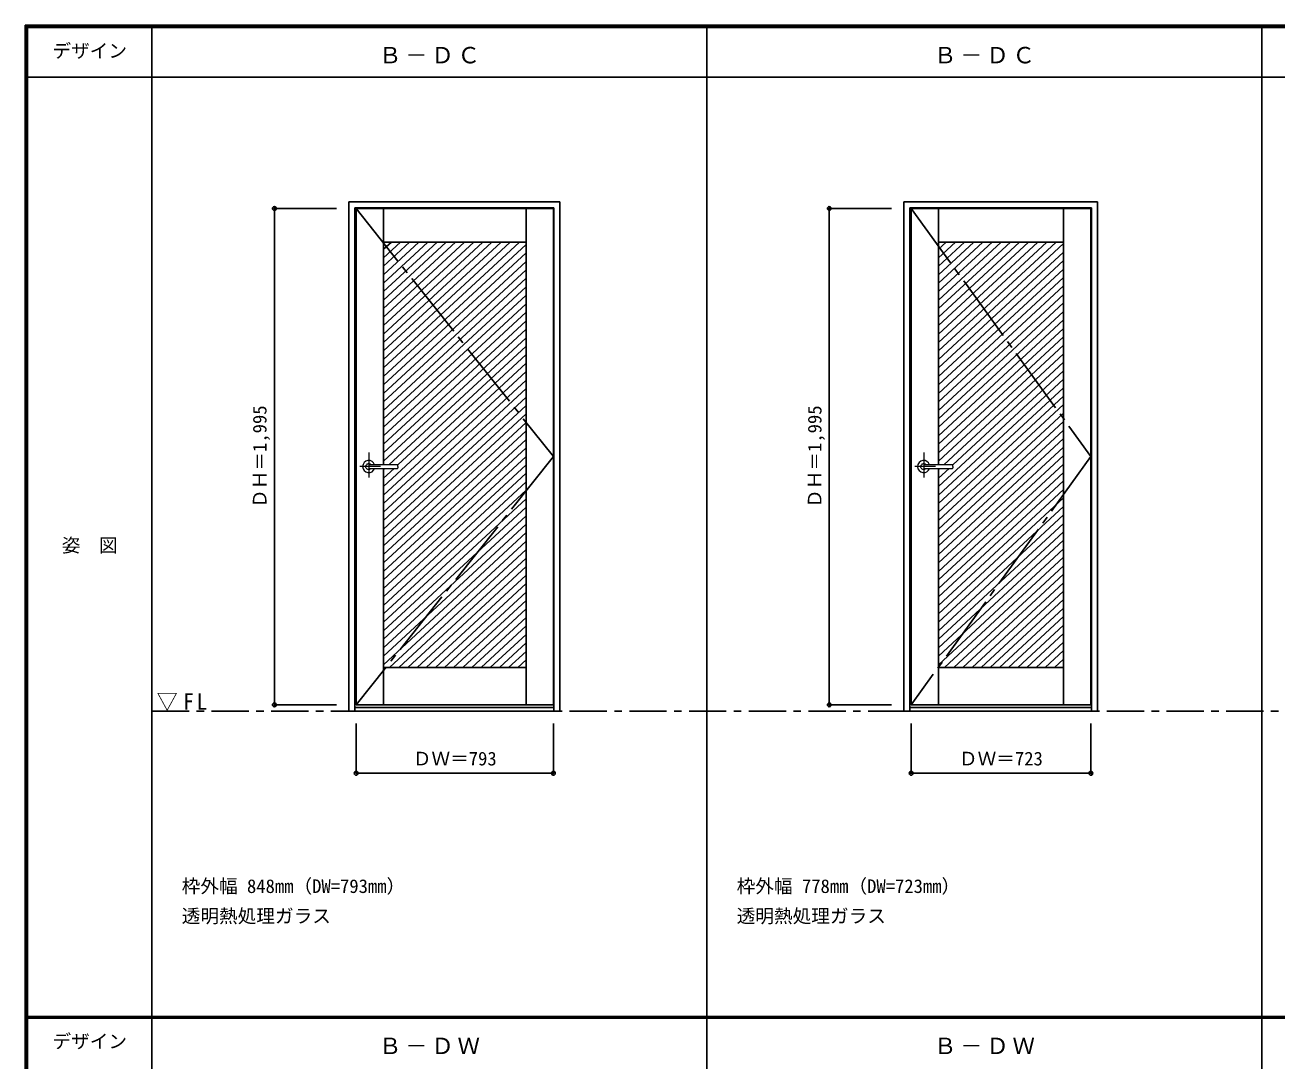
# Model space of a CAD drawing. Units: millimetres, scale not verified. Extents: x -6000 to 5700, y -4307 to 4260.
# Drawn here: x -6000 to -966, y 12 to 4175 of the extents above; entities that cross this region are included whole.
import ezdxf
from ezdxf.enums import TextEntityAlignment as Align

# ---------------------------------------------------------------- set-up
doc = ezdxf.new("R2010")
doc.units = ezdxf.units.MM
doc.header["$LTSCALE"] = 30
doc.header["$PDMODE"] = 32
doc.header["$PDSIZE"] = 15
doc.linetypes.add('CHAIN1', pattern=[8, 5, -1, 1, -1])
doc.linetypes.add('CHAIN2', pattern=[12, 9, -1, 1, -1])
for name, color, linetype in [('0-1_通り芯', 7, 'CHAIN1'), ('0-2_扉', 7, 'Continuous'), ('0-4_枠', 3, 'Continuous'), ('0-7', 7, 'CHAIN2'), ('0-A_文字', 7, 'Continuous'), ('0-B_寸法', 7, 'Continuous'), ('0-C_ハッチ', 4, 'Continuous'), ('F-1_枠', 6, 'Continuous'), ('F-A_文字', 7, 'Continuous')]:
    doc.layers.add(name, color=color, linetype=linetype)
doc.layers.add('0-5_レバー', color=7, linetype='Continuous', lineweight=18)
doc.styles.add('ＭＳ ゴシック', font='')
doc.styles.get('ＭＳ ゴシック').set_extended_font_data('MS Gothic')

msp = doc.modelspace()

# ---------------------------------------------------------------- linework, layer by layer
at = {"layer": '0-1_通り芯'}
msp.add_line((-5490, 1418), (3436.4, 1418), dxfattribs=at)
at = {"layer": '0-2_扉'}
for p, q in [((-4668.4, 1443), (-4668.4, 3438)), ((-4668.4, 3438), (-3875.4, 3438)), ((-4558.4, 2407.5), (-4558.4, 3438)), ((-3985.4, 1443), (-3985.4, 3438)), ((-3875.4, 1443), (-3875.4, 3438)), ((-2436.8, 1443), (-2436.8, 3438)), ((-2436.8, 3438), (-1713.8, 3438)), ((-2326.8, 2407.5), (-2326.8, 3438)), ((-1823.8, 1443), (-1823.8, 3438)), ((-1713.8, 1443), (-1713.8, 3438)), ((-4558.4, 3303), (-3985.4, 3303)), ((-2326.8, 3303), (-1823.8, 3303)), ((-4558.4, 1443), (-4558.4, 2393.5)), ((-2326.8, 1443), (-2326.8, 2393.5)), ((-4558.4, 1593), (-3985.4, 1593)), ((-2326.8, 1593), (-1823.8, 1593)), ((-4668.4, 1443), (-3875.4, 1443)), ((-2436.8, 1443), (-1713.8, 1443))]:
    msp.add_line(p, q, dxfattribs=at)
at = {"layer": '0-4_枠'}
for p, q in [((-4697.4, 3465), (-3849.4, 3465)), ((-4697.4, 1418), (-4697.4, 3465)), ((-4673.4, 3441), (-3873.4, 3441)), ((-4673.4, 1418), (-4673.4, 3441)), ((-3873.4, 1418), (-3873.4, 3441)), ((-3849.4, 1418), (-3849.4, 3465)), ((-2465.8, 3465), (-1687.8, 3465)), ((-2465.8, 1418), (-2465.8, 3465)), ((-2441.8, 3441), (-1711.8, 3441)), ((-2441.8, 1418), (-2441.8, 3441)), ((-1711.8, 1418), (-1711.8, 3441)), ((-1687.8, 1418), (-1687.8, 3465)), ((-4697.4, 1418), (-3849.4, 1418)), ((-4673.4, 1433), (-3873.4, 1433)), ((-2465.8, 1418), (-1687.8, 1418)), ((-2441.8, 1433), (-1711.8, 1433))]:
    msp.add_line(p, q, dxfattribs=at)
at = {"layer": '0-5_レバー', "color": 4, "linetype": 'CHAIN1'}
for p, q in [((-4617.9, 2456.96), (-4617.9, 2357.11)), ((-2386.3, 2456.96), (-2386.3, 2357.11)), ((-4571.1, 2400.5), (-4654.12, 2400.5)), ((-2339.5, 2400.5), (-2422.52, 2400.5))]:
    msp.add_line(p, q, dxfattribs=at)
at = {"layer": '0-5_レバー'}
for p, q in [((-4500.9, 2400.5), (-4500.9, 2405.99)), ((-4500.9, 2400.5), (-4500.9, 2395)), ((-2269.3, 2400.5), (-2269.3, 2405.99)), ((-2269.3, 2400.5), (-2269.3, 2395))]:
    msp.add_line(p, q, dxfattribs=at)
for points in [[(-4607.94, 2407.49), (-4608.71, 2408.28), (-4610.68, 2409.65), (-4612.92, 2410.66), (-4615.36, 2411.29), (-4617.9, 2411.5), (-4620.44, 2411.29), (-4622.87, 2410.66), (-4625.12, 2409.65), (-4627.09, 2408.28), (-4628.71, 2406.61), (-4629.91, 2404.71), (-4630.65, 2402.65), (-4630.9, 2400.5), (-4630.65, 2398.35), (-4629.91, 2396.29), (-4628.71, 2394.39), (-4627.09, 2392.72), (-4625.12, 2391.35), (-4622.87, 2390.34), (-4620.44, 2389.71), (-4617.9, 2389.5), (-4615.36, 2389.71), (-4612.92, 2390.34), (-4610.68, 2391.35), (-4608.71, 2392.72), (-4607.94, 2393.51)], [(-4502.4, 2407.5), (-4512.13, 2407.5), (-4522.31, 2407.5), (-4531.91, 2407.5), (-4540.9, 2407.5), (-4549.31, 2407.5), (-4557.12, 2407.5), (-4563.94, 2407.5), (-4570.24, 2407.5), (-4576, 2407.5), (-4581.25, 2407.5), (-4586.04, 2407.5), (-4590.69, 2407.5), (-4594.9, 2407.5), (-4598.65, 2407.5), (-4600.65, 2407.5), (-4602.5, 2407.5), (-4604.51, 2407.49), (-4606.92, 2407.49), (-4608.41, 2407.49), (-4609.95, 2407.49), (-4611.47, 2407.49), (-4612.57, 2407.49), (-4613.03, 2407.49), (-4613.03, 2407.48)], [(-4612.88, 2393.51), (-4612.75, 2393.51), (-4612.31, 2393.51), (-4611.59, 2393.51), (-4610.57, 2393.51), (-4609.31, 2393.51), (-4607.96, 2393.51), (-4605.1, 2393.51), (-4602.12, 2393.5), (-4599.1, 2393.5), (-4596.06, 2393.5), (-4592.99, 2393.5), (-4589.91, 2393.5), (-4585.91, 2393.5), (-4581.5, 2393.5), (-4576.53, 2393.5), (-4571, 2393.5), (-4564.91, 2393.5), (-4558.26, 2393.5), (-4551.05, 2393.5), (-4542.46, 2393.5), (-4533.2, 2393.5), (-4523.26, 2393.5), (-4512.65, 2393.5), (-4502.4, 2393.5)], [(-4502.4, 2407.5), (-4511.48, 2407.5), (-4511.88, 2407.5)], [(-2376.34, 2407.49), (-2377.11, 2408.28), (-2379.08, 2409.65), (-2381.32, 2410.66), (-2383.76, 2411.29), (-2386.3, 2411.5), (-2388.84, 2411.29), (-2391.27, 2410.66), (-2393.52, 2409.65), (-2395.49, 2408.28), (-2397.11, 2406.61), (-2398.31, 2404.71), (-2399.05, 2402.65), (-2399.3, 2400.5), (-2399.05, 2398.35), (-2398.31, 2396.29), (-2397.11, 2394.39), (-2395.49, 2392.72), (-2393.52, 2391.35), (-2391.27, 2390.34), (-2388.84, 2389.71), (-2386.3, 2389.5), (-2383.76, 2389.71), (-2381.32, 2390.34), (-2379.08, 2391.35), (-2377.11, 2392.72), (-2376.34, 2393.51)], [(-2270.8, 2407.5), (-2280.53, 2407.5), (-2290.71, 2407.5), (-2300.31, 2407.5), (-2309.3, 2407.5), (-2317.71, 2407.5), (-2325.52, 2407.5), (-2332.34, 2407.5), (-2338.64, 2407.5), (-2344.4, 2407.5), (-2349.65, 2407.5), (-2354.44, 2407.5), (-2359.09, 2407.5), (-2363.3, 2407.5), (-2367.05, 2407.5), (-2369.05, 2407.5), (-2370.9, 2407.5), (-2372.91, 2407.49), (-2375.32, 2407.49), (-2376.81, 2407.49), (-2378.35, 2407.49), (-2379.87, 2407.49), (-2380.97, 2407.49), (-2381.43, 2407.49), (-2381.43, 2407.48)], [(-2381.28, 2393.51), (-2381.15, 2393.51), (-2380.71, 2393.51), (-2379.99, 2393.51), (-2378.97, 2393.51), (-2377.71, 2393.51), (-2376.36, 2393.51), (-2373.5, 2393.51), (-2370.52, 2393.5), (-2367.5, 2393.5), (-2364.46, 2393.5), (-2361.39, 2393.5), (-2358.31, 2393.5), (-2354.31, 2393.5), (-2349.9, 2393.5), (-2344.93, 2393.5), (-2339.4, 2393.5), (-2333.31, 2393.5), (-2326.66, 2393.5), (-2319.45, 2393.5), (-2310.86, 2393.5), (-2301.6, 2393.5), (-2291.66, 2393.5), (-2281.05, 2393.5), (-2270.8, 2393.5)], [(-2270.8, 2407.5), (-2279.88, 2407.5), (-2280.28, 2407.5)]]:
    msp.add_lwpolyline(points, dxfattribs=at)
for centre, radius, start, end in [((-4617.9, 2400.5), 24.55, 16.59952, 343.36736), ((-2386.3, 2400.5), 24.55, 16.59952, 343.36736), ((-4502.4, 2406), 1.5, 0.00847, 89.9163), ((-4502.4, 2406), 1.5, 360, 90.17419), ((-4502.4, 2395), 1.5, 270.16419, 0), ((-4502.4, 2395), 1.5, 269.91059, 359.99153), ((-2270.8, 2406), 1.5, 0.00847, 89.9163), ((-2270.8, 2406), 1.5, 360, 90.17419), ((-2270.8, 2395), 1.5, 270.16419, 0), ((-2270.8, 2395), 1.5, 269.91059, 359.99153)]:
    msp.add_arc(centre, radius, start, end, dxfattribs=at)
at = {"layer": '0-7'}
for p, q in [((-4668.4, 3438), (-3875.4, 2440.5)), ((-2436.8, 3438), (-1713.8, 2440.5)), ((-3875.4, 2440.5), (-4668.4, 1443)), ((-1713.8, 2440.5), (-2436.8, 1443))]:
    msp.add_line(p, q, dxfattribs=at)
at = {"layer": '0-B_寸法', "color": 4}
for p, q in [((-4997.4, 3438), (-4747.4, 3438)), ((-4997.4, 3438), (-4997.4, 1443)), ((-2765.8, 3438), (-2515.8, 3438)), ((-2765.8, 3438), (-2765.8, 1443)), ((-4997.4, 1443), (-4747.4, 1443)), ((-2765.8, 1443), (-2515.8, 1443)), ((-4668.4, 1168), (-4668.4, 1368)), ((-3875.4, 1168), (-3875.4, 1368)), ((-2436.8, 1168), (-2436.8, 1368)), ((-1713.8, 1168), (-1713.8, 1368)), ((-4668.4, 1168), (-3875.4, 1168)), ((-2436.8, 1168), (-1713.8, 1168))]:
    msp.add_line(p, q, dxfattribs=at)
at = {"layer": '0-B_寸法'}
for p in [(-4997.4, 3438), (-2765.8, 3438), (-4997.4, 1443), (-2765.8, 1443), (-4668.4, 1168), (-3875.4, 1168), (-2436.8, 1168), (-1713.8, 1168)]:
    msp.add_point(p, dxfattribs=at)
at = {"layer": '0-C_ハッチ'}
for p, q in [((-4490.26, 3303), (-4558.4, 3239.9)), ((-4453.46, 3303), (-4558.4, 3205.83)), ((-4416.66, 3303), (-4558.4, 3171.76)), ((-4379.87, 3303), (-4558.4, 3137.69)), ((-4527.05, 3303), (-4558.4, 3273.97)), ((-4343.07, 3303), (-4558.4, 3103.62)), ((-4306.27, 3303), (-4558.4, 3069.55)), ((-4269.47, 3303), (-4558.4, 3035.48)), ((-4232.68, 3303), (-4558.4, 3001.41)), ((-4195.88, 3303), (-4558.4, 2967.34)), ((-4159.08, 3303), (-4558.4, 2933.26)), ((-4122.29, 3303), (-4558.4, 2899.19)), ((-4085.49, 3303), (-4558.4, 2865.12)), ((-4048.69, 3303), (-4558.4, 2831.05)), ((-4011.9, 3303), (-4558.4, 2796.98)), ((-3985.4, 3293.46), (-4558.4, 2762.91)), ((-2258.66, 3303), (-2326.8, 3239.9)), ((-2221.86, 3303), (-2326.8, 3205.83)), ((-2185.06, 3303), (-2326.8, 3171.76)), ((-2148.27, 3303), (-2326.8, 3137.69)), ((-2295.45, 3303), (-2326.8, 3273.97)), ((-2111.47, 3303), (-2326.8, 3103.62)), ((-2074.67, 3303), (-2326.8, 3069.55)), ((-2037.87, 3303), (-2326.8, 3035.48)), ((-2001.08, 3303), (-2326.8, 3001.41)), ((-1964.28, 3303), (-2326.8, 2967.34)), ((-1927.48, 3303), (-2326.8, 2933.26)), ((-1890.69, 3303), (-2326.8, 2899.19)), ((-1853.89, 3303), (-2326.8, 2865.12)), ((-1823.8, 3296.79), (-2326.8, 2831.05)), ((-3985.4, 3259.39), (-4558.4, 2728.84)), ((-3985.4, 3225.32), (-4558.4, 2694.77)), ((-1823.8, 3262.72), (-2326.8, 2796.98)), ((-1823.8, 3228.65), (-2326.8, 2762.91)), ((-3985.4, 3191.25), (-4558.4, 2660.7)), ((-1823.8, 3194.58), (-2326.8, 2728.84)), ((-3985.4, 3157.18), (-4558.4, 2626.62)), ((-3985.4, 3123.11), (-4558.4, 2592.55)), ((-1823.8, 3160.51), (-2326.8, 2694.77)), ((-1823.8, 3126.44), (-2326.8, 2660.7)), ((-3985.4, 3089.04), (-4558.4, 2558.48)), ((-1823.8, 3092.37), (-2326.8, 2626.62)), ((-3985.4, 3054.97), (-4558.4, 2524.41)), ((-3985.4, 3020.9), (-4558.4, 2490.34)), ((-1823.8, 3058.29), (-2326.8, 2592.55)), ((-1823.8, 3024.22), (-2326.8, 2558.48)), ((-3985.4, 2986.82), (-4558.4, 2456.27)), ((-1823.8, 2990.15), (-2326.8, 2524.41)), ((-3985.4, 2952.75), (-4558.4, 2422.2)), ((-1823.8, 2956.08), (-2326.8, 2490.34)), ((-1823.8, 2922.01), (-2326.8, 2456.27)), ((-3985.4, 2918.68), (-4537.48, 2407.5)), ((-3985.4, 2884.61), (-4501.25, 2406.97)), ((-1823.8, 2887.94), (-2326.8, 2422.2)), ((-3985.4, 2850.54), (-4558.4, 2319.99)), ((-1823.8, 2853.87), (-2305.88, 2407.5)), ((-1823.8, 2819.8), (-2269.65, 2406.97)), ((-3985.4, 2816.47), (-4558.4, 2285.91)), ((-3985.4, 2782.4), (-4558.4, 2251.84)), ((-1823.8, 2785.73), (-2326.8, 2319.99)), ((-3985.4, 2748.33), (-4558.4, 2217.77)), ((-1823.8, 2751.65), (-2326.8, 2285.91)), ((-3985.4, 2714.26), (-4558.4, 2183.7)), ((-3985.4, 2680.19), (-4558.4, 2149.63)), ((-1823.8, 2717.58), (-2326.8, 2251.84)), ((-1823.8, 2683.51), (-2326.8, 2217.77)), ((-3985.4, 2646.11), (-4558.4, 2115.56)), ((-1823.8, 2649.44), (-2326.8, 2183.7)), ((-3985.4, 2612.04), (-4558.4, 2081.49)), ((-3985.4, 2577.97), (-4558.4, 2047.42)), ((-1823.8, 2615.37), (-2326.8, 2149.63)), ((-1823.8, 2581.3), (-2326.8, 2115.56)), ((-3985.4, 2543.9), (-4558.4, 2013.35)), ((-1823.8, 2547.23), (-2326.8, 2081.49)), ((-3985.4, 2509.83), (-4558.4, 1979.27)), ((-3985.4, 2475.76), (-4558.4, 1945.2)), ((-1823.8, 2513.16), (-2326.8, 2047.42)), ((-1823.8, 2479.09), (-2326.8, 2013.35)), ((-3985.4, 2441.69), (-4558.4, 1911.13)), ((-1823.8, 2445.02), (-2326.8, 1979.27)), ((-3985.4, 2407.62), (-4558.4, 1877.06)), ((-4552.59, 2393.5), (-4558.4, 2388.13)), ((-4515.8, 2393.5), (-4558.4, 2354.06)), ((-3985.4, 2373.55), (-4558.4, 1842.99)), ((-1823.8, 2410.94), (-2326.8, 1945.2)), ((-2320.99, 2393.5), (-2326.8, 2388.13)), ((-2284.2, 2393.5), (-2326.8, 2354.06)), ((-1823.8, 2376.87), (-2326.8, 1911.13)), ((-3985.4, 2339.47), (-4558.4, 1808.92)), ((-1823.8, 2342.8), (-2326.8, 1877.06)), ((-3985.4, 2305.4), (-4558.4, 1774.85)), ((-3985.4, 2271.33), (-4558.4, 1740.78)), ((-1823.8, 2308.73), (-2326.8, 1842.99)), ((-1823.8, 2274.66), (-2326.8, 1808.92)), ((-3985.4, 2237.26), (-4558.4, 1706.71)), ((-1823.8, 2240.59), (-2326.8, 1774.85)), ((-3985.4, 2203.19), (-4558.4, 1672.63)), ((-3985.4, 2169.12), (-4558.4, 1638.56)), ((-1823.8, 2206.52), (-2326.8, 1740.78)), ((-1823.8, 2172.45), (-2326.8, 1706.71)), ((-3985.4, 2135.05), (-4558.4, 1604.49)), ((-1823.8, 2138.38), (-2326.8, 1672.63)), ((-3985.4, 2100.98), (-4534.02, 1593)), ((-3985.4, 2066.91), (-4497.22, 1593)), ((-1823.8, 2104.3), (-2326.8, 1638.56)), ((-1823.8, 2070.23), (-2326.8, 1604.49)), ((-3985.4, 2032.84), (-4460.42, 1593)), ((-1823.8, 2036.16), (-2302.41, 1593)), ((-3985.4, 1998.76), (-4423.62, 1593)), ((-3985.4, 1964.69), (-4386.83, 1593)), ((-1823.8, 2002.09), (-2265.62, 1593)), ((-1823.8, 1968.02), (-2228.82, 1593)), ((-3985.4, 1930.62), (-4350.03, 1593)), ((-1823.8, 1933.95), (-2192.02, 1593)), ((-3985.4, 1896.55), (-4313.23, 1593)), ((-1823.8, 1899.88), (-2155.23, 1593)), ((-1823.8, 1865.81), (-2118.43, 1593)), ((-3985.4, 1862.48), (-4276.44, 1593)), ((-3985.4, 1828.41), (-4239.64, 1593)), ((-1823.8, 1831.74), (-2081.63, 1593)), ((-3985.4, 1794.34), (-4202.84, 1593)), ((-1823.8, 1797.67), (-2044.84, 1593)), ((-1823.8, 1763.59), (-2008.04, 1593)), ((-3985.4, 1760.27), (-4166.05, 1593)), ((-3985.4, 1726.2), (-4129.25, 1593)), ((-1823.8, 1729.52), (-1971.24, 1593)), ((-3985.4, 1692.12), (-4092.45, 1593)), ((-1823.8, 1695.45), (-1934.45, 1593)), ((-1823.8, 1661.38), (-1897.65, 1593)), ((-3985.4, 1658.05), (-4055.66, 1593)), ((-3985.4, 1623.98), (-4018.86, 1593)), ((-1823.8, 1627.31), (-1860.85, 1593))]:
    msp.add_line(p, q, dxfattribs=at)
at = {"layer": 'F-1_枠'}
for p, q in [((-6000, 4175), (5700, 4175)), ((-6000, 4175), (-6000, -4205)), ((-6000, 4170), (5700, 4170)), ((-6000, 4165), (5700, 4165)), ((-5995, 4175), (-5995, -4205)), ((-5990, 4175), (-5990, -4205)), ((-5490, 4175), (-5490, -3790)), ((-3258.4, 4175), (-3258.4, -3790)), ((-1026.8, 4175), (-1026.8, -3790)), ((-6000, 3965), (5700, 3965)), ((-6000, 190.5), (5690, 190.5)), ((-6000, 187.5), (5690, 187.5)), ((-6000, 184.5), (5690, 184.5))]:
    msp.add_line(p, q, dxfattribs=at)

# ---------------------------------------------------------------- texts
at = {"layer": '0-A_文字', "style": 'ＭＳ ゴシック'}
for s, p in [('枠外幅 848mm（DW=793mm）', (-5370, 670.5)), ('枠外幅 778mm（DW=723mm）', (-3138.4, 670.5)), ('透明熱処理ガラス', (-5370, 550.5)), ('透明熱処理ガラス', (-3138.4, 550.5))]:
    msp.add_text(s, height=54.99, dxfattribs=at).set_placement(p, align=Align.BOTTOM_LEFT)
at = {"layer": '0-A_文字', "char_height": 65.98, "attachment_point": 7, "style": 'ＭＳ ゴシック'}
for s, insert in [('\\T1.17;Ｂ－ＤＣ', (-4576.7, 4020)), ('\\T1.17;Ｂ－ＤＣ', (-2345.1, 4020)), ('\\T1.26;\\W0.95;▽FL', (-5471.25, 1418)), ('\\T1.17;Ｂ－ＤＷ', (-4576.7, 39.5)), ('\\T1.17;Ｂ－ＤＷ', (-2345.1, 39.5))]:
    msp.add_mtext(s, dxfattribs=dict(at, insert=insert))
at = {"layer": '0-B_寸法', "style": 'ＭＳ ゴシック'}
for p in [(-5012.4, 2234.25), (-2780.8, 2234.25)]:
    msp.add_text('ＤＨ＝1,995', height=54.99, rotation=90, dxfattribs=at).set_placement(p, align=Align.BOTTOM_LEFT)
for s, p in [('ＤＷ＝793', (-4440.65, 1183)), ('ＤＷ＝723', (-2244.55, 1183))]:
    msp.add_text(s, height=54.99, dxfattribs=at).set_placement(p, align=Align.BOTTOM_LEFT)
at = {"layer": 'F-A_文字', "style": 'ＭＳ ゴシック'}
for s, p in [('デザイン', (-5890, 4027.5)), ('姿\u3000図', (-5852.5, 2040.25)), ('デザイン', (-5890, 47))]:
    msp.add_text(s, height=54.99, dxfattribs=at).set_placement(p, align=Align.BOTTOM_LEFT)

doc.saveas('drawing.dxf')
